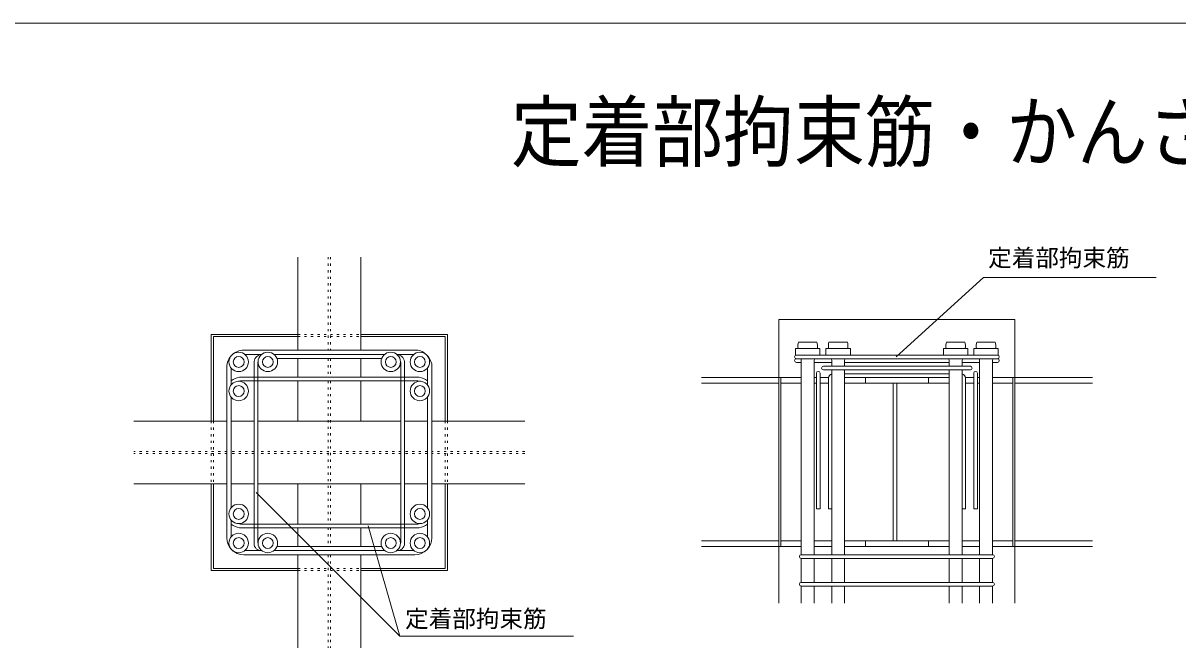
# Model space of a CAD drawing. Units: millimetres, scale not verified. Extents: x -210 to 382, y -132 to 268.
# Drawn here: x 243.7 to 317.1, y 128.5 to 168.2 of the extents above; entities that cross this region are included whole.
import ezdxf
from ezdxf.enums import TextEntityAlignment as Align

# ---------------------------------------------------------------- set-up
doc = ezdxf.new("R2010")
doc.units = ezdxf.units.MM
doc.header["$LTSCALE"] = 2
doc.linetypes.add('USER3', pattern=[0.20828, 0.069425, -0.138855])
doc.layers.add('0-0_0', color=5, linetype='Continuous', lineweight=18)
doc.layers.add('0-9_内枠', color=7, linetype='Continuous', lineweight=18)
doc.styles.add('ＭＳ ゴシック', font='')
doc.styles.get('ＭＳ ゴシック').set_extended_font_data('MS Gothic')

msp = doc.modelspace()

# ---------------------------------------------------------------- linework, layer by layer
at = {"layer": '0-0_0'}
for p, q in [((261.153, 147.438), (261.153, 153.359)), ((261.153, 147.438), (261.153, 153.359)), ((265.153, 147.438), (265.153, 153.359)), ((265.153, 147.438), (265.153, 153.359)), ((291.744, 149.387), (291.744, 145.697)), ((291.744, 149.387), (306.759, 149.387)), ((306.759, 149.387), (306.759, 145.697)), ((255.645, 148.433), (255.645, 142.925)), ((261.153, 148.433), (255.645, 148.433)), ((270.661, 148.433), (265.153, 148.433)), ((270.661, 142.925), (270.661, 148.433)), ((255.781, 148.298), (255.781, 142.925)), ((261.153, 148.298), (255.781, 148.298)), ((270.526, 148.298), (265.153, 148.298)), ((270.526, 142.925), (270.526, 148.298)), ((257.722, 147.438), (268.785, 147.438)), ((257.781, 147.168), (258.855, 147.168)), ((259.632, 147.168), (266.675, 147.168)), ((259.825, 146.897), (266.482, 146.897)), ((261.153, 145.714), (261.153, 146.897)), ((265.153, 145.714), (265.153, 146.897)), ((267.452, 147.168), (268.526, 147.168)), ((305.647, 147.126), (292.806, 147.126)), ((305.647, 146.892), (292.856, 146.892)), ((256.641, 146.357), (256.641, 135.494)), ((256.911, 146.298), (256.911, 145.224)), ((258.365, 146.715), (258.365, 135.136)), ((258.6, 146.565), (258.6, 135.286)), ((267.707, 146.565), (267.707, 135.286)), ((267.942, 146.715), (267.942, 135.136)), ((269.396, 146.298), (269.396, 145.224)), ((269.666, 146.557), (269.666, 135.494)), ((292.856, 146.658), (293.171, 146.658)), ((293.99, 146.658), (295.106, 146.658)), ((294.581, 146.413), (303.922, 146.413)), ((294.581, 146.179), (303.922, 146.179)), ((295.926, 146.658), (302.577, 146.658)), ((304.513, 146.658), (303.397, 146.658)), ((305.647, 146.658), (305.332, 146.658)), ((257.439, 145.714), (268.868, 145.714)), ((257.514, 145.479), (268.793, 145.479)), ((261.153, 142.925), (261.153, 145.479)), ((265.153, 142.925), (265.153, 145.479)), ((286.818, 145.697), (293.171, 145.697)), ((291.744, 145.697), (291.744, 134.942)), ((291.744, 145.697), (291.744, 131.342)), ((291.879, 145.697), (291.879, 134.942)), ((291.879, 145.697), (291.879, 134.942)), ((293.99, 145.697), (294.13, 145.697)), ((294.13, 145.965), (294.13, 137.349)), ((294.364, 145.965), (294.364, 137.349)), ((294.364, 145.697), (294.9, 145.697)), ((295.926, 145.931), (302.577, 145.931)), ((295.926, 145.697), (302.577, 145.697)), ((297.252, 145.697), (297.252, 145.332)), ((301.252, 145.697), (301.252, 145.332)), ((304.139, 145.697), (303.603, 145.697)), ((303.606, 145.661), (303.606, 137.349)), ((304.139, 145.965), (304.139, 137.349)), ((304.373, 145.965), (304.373, 137.349)), ((304.513, 145.697), (304.373, 145.697)), ((311.685, 145.697), (305.332, 145.697)), ((306.624, 145.697), (306.624, 134.942)), ((306.624, 145.697), (306.624, 134.942)), ((306.759, 145.697), (306.759, 134.942)), ((306.759, 145.697), (306.759, 134.942)), ((306.759, 145.697), (306.759, 134.942)), ((306.759, 145.697), (306.759, 134.942)), ((306.759, 145.697), (306.759, 134.942)), ((306.759, 145.697), (306.759, 134.942)), ((306.759, 145.697), (306.759, 134.942)), ((306.759, 145.697), (306.759, 134.942)), ((306.759, 145.697), (306.759, 134.942)), ((306.759, 145.697), (306.759, 134.942)), ((286.818, 145.332), (291.744, 145.332)), ((291.879, 145.332), (293.171, 145.332)), ((293.99, 145.332), (294.13, 145.332)), ((294.364, 145.332), (294.898, 145.332)), ((295.926, 145.332), (302.577, 145.332)), ((299.017, 135.307), (299.017, 145.332)), ((299.252, 135.307), (299.252, 145.332)), ((304.139, 145.332), (303.606, 145.332)), ((304.373, 145.332), (304.513, 145.332)), ((305.332, 145.332), (306.624, 145.332)), ((306.759, 145.332), (311.685, 145.332)), ((256.911, 144.447), (256.911, 137.404)), ((269.396, 144.447), (269.396, 137.404)), ((256.641, 142.925), (250.72, 142.925)), ((256.641, 142.925), (250.72, 142.925)), ((258.365, 142.925), (256.911, 142.925)), ((258.365, 142.925), (256.911, 142.925)), ((258.6, 142.925), (267.707, 142.925)), ((267.942, 142.925), (269.396, 142.925)), ((267.942, 142.925), (269.396, 142.925)), ((269.666, 142.925), (275.587, 142.925)), ((269.666, 142.925), (275.587, 142.925)), ((256.641, 138.925), (250.72, 138.925)), ((256.641, 138.925), (250.72, 138.925)), ((255.645, 138.925), (255.645, 133.417)), ((255.781, 138.925), (255.781, 133.553)), ((258.365, 138.925), (256.911, 138.925)), ((258.365, 138.925), (256.911, 138.925)), ((258.6, 138.925), (267.707, 138.925)), ((261.153, 136.372), (261.153, 138.925)), ((265.153, 136.372), (265.153, 138.925)), ((267.942, 138.925), (269.396, 138.925)), ((267.942, 138.925), (269.396, 138.925)), ((269.666, 138.925), (275.587, 138.925)), ((269.666, 138.925), (275.587, 138.925)), ((270.526, 133.553), (270.526, 138.925)), ((270.661, 133.417), (270.661, 138.925)), ((294.13, 137.349), (294.364, 137.349)), ((303.606, 137.349), (303.397, 137.349)), ((304.373, 137.349), (304.139, 137.349)), ((256.911, 136.627), (256.911, 135.553)), ((269.396, 136.627), (269.396, 135.553)), ((257.439, 136.137), (268.869, 136.137)), ((257.514, 136.372), (268.793, 136.372)), ((261.153, 136.137), (261.153, 134.953)), ((265.153, 136.137), (265.153, 134.953)), ((286.818, 135.307), (291.744, 135.307)), ((291.879, 135.307), (293.171, 135.307)), ((293.99, 135.307), (295.106, 135.307)), ((295.926, 135.307), (302.577, 135.307)), ((297.252, 135.307), (297.252, 134.942)), ((301.252, 135.307), (301.252, 134.942)), ((303.397, 135.307), (304.513, 135.307)), ((306.624, 135.307), (305.332, 135.307)), ((306.759, 135.307), (311.685, 135.307)), ((257.722, 134.413), (268.585, 134.413)), ((257.781, 134.683), (258.855, 134.683)), ((259.632, 134.683), (266.675, 134.683)), ((259.825, 134.953), (266.482, 134.953)), ((261.153, 134.413), (261.153, 128.492)), ((261.153, 134.413), (261.153, 128.492)), ((265.153, 134.413), (265.153, 128.492)), ((265.153, 134.413), (265.153, 128.492)), ((267.452, 134.683), (268.526, 134.683)), ((286.818, 134.942), (293.171, 134.942)), ((293.171, 134.423), (305.332, 134.423)), ((293.99, 134.942), (295.106, 134.942)), ((295.926, 134.942), (302.577, 134.942)), ((303.397, 134.942), (304.513, 134.942)), ((311.685, 134.942), (305.332, 134.942)), ((305.332, 134.942), (311.685, 134.942)), ((306.759, 134.942), (306.759, 131.342)), ((293.171, 134.189), (305.332, 134.189)), ((255.645, 133.417), (261.153, 133.417)), ((255.781, 133.553), (261.153, 133.553)), ((265.153, 133.553), (270.526, 133.553)), ((265.153, 133.417), (270.661, 133.417)), ((293.171, 132.659), (301.252, 132.659)), ((293.171, 132.425), (301.252, 132.425)), ((305.332, 132.659), (301.252, 132.659)), ((305.332, 132.425), (301.252, 132.425))]:
    msp.add_line(p, q, dxfattribs=at)
at = {"layer": '0-0_0', "linetype": 'USER3'}
for p, q in [((263.086, 153.359), (263.086, 147.438)), ((263.221, 153.359), (263.221, 147.438)), ((261.153, 148.433), (263.086, 148.433)), ((263.221, 148.433), (265.153, 148.433)), ((261.153, 148.298), (263.086, 148.298)), ((263.221, 148.298), (265.153, 148.298)), ((263.086, 146.897), (263.086, 145.714)), ((263.221, 146.897), (263.221, 145.714)), ((263.086, 145.479), (263.086, 136.372)), ((263.221, 145.479), (263.221, 136.372)), ((255.645, 142.925), (255.645, 140.993)), ((255.781, 142.925), (255.781, 140.993)), ((270.526, 142.925), (270.526, 140.993)), ((270.661, 142.925), (270.661, 140.993)), ((256.641, 140.993), (250.72, 140.993)), ((256.641, 140.858), (250.72, 140.858)), ((255.645, 140.858), (255.645, 138.925)), ((255.781, 140.858), (255.781, 138.925)), ((258.365, 140.993), (256.911, 140.993)), ((258.365, 140.858), (256.911, 140.858)), ((267.707, 140.993), (258.6, 140.993)), ((267.707, 140.858), (258.6, 140.858)), ((269.396, 140.993), (267.942, 140.993)), ((269.396, 140.858), (267.942, 140.858)), ((275.587, 140.993), (269.666, 140.993)), ((275.587, 140.858), (269.666, 140.858)), ((270.526, 140.858), (270.526, 138.925)), ((270.661, 140.858), (270.661, 138.925)), ((263.086, 136.137), (263.086, 134.953)), ((263.221, 136.137), (263.221, 134.953)), ((263.086, 134.413), (263.086, 128.492)), ((263.221, 134.413), (263.221, 128.492)), ((261.153, 133.553), (263.086, 133.553)), ((261.153, 133.417), (263.086, 133.417)), ((263.221, 133.553), (265.153, 133.553)), ((263.221, 133.417), (265.153, 133.417))]:
    msp.add_line(p, q, dxfattribs=at)
at = {"layer": '0-0_0', "color": 4}
for p, q in [((294.165, 147.953), (292.996, 147.953)), ((296.1, 147.953), (294.932, 147.953)), ((302.403, 147.953), (303.571, 147.953)), ((304.338, 147.953), (305.507, 147.953)), ((294.355, 147.539), (292.806, 147.539)), ((292.806, 147.539), (292.806, 147.126)), ((292.806, 147.126), (294.355, 147.126)), ((294.355, 147.126), (294.355, 147.539)), ((296.29, 147.539), (294.742, 147.539)), ((294.742, 147.539), (294.742, 147.126)), ((294.742, 147.126), (296.29, 147.126)), ((296.29, 147.126), (296.29, 147.539)), ((302.213, 147.539), (303.761, 147.539)), ((302.213, 147.126), (302.213, 147.539)), ((303.761, 147.126), (302.213, 147.126)), ((303.761, 147.539), (303.761, 147.126)), ((304.148, 147.539), (305.697, 147.539)), ((304.148, 147.126), (304.148, 147.539)), ((305.697, 147.126), (304.148, 147.126)), ((305.697, 147.539), (305.697, 147.126)), ((293.171, 146.797), (293.171, 146.369)), ((293.171, 146.369), (293.171, 134.423)), ((293.99, 146.797), (293.99, 146.369)), ((293.99, 146.368), (293.99, 134.423)), ((295.106, 146.797), (295.106, 146.413)), ((295.106, 146.179), (295.106, 134.423)), ((295.926, 146.797), (295.926, 146.413)), ((295.926, 146.179), (295.926, 134.423)), ((302.577, 146.797), (302.577, 146.413)), ((302.577, 146.179), (302.577, 134.423)), ((303.397, 146.797), (303.397, 146.413)), ((303.397, 146.179), (303.397, 134.423)), ((304.513, 146.797), (304.513, 146.369)), ((304.513, 146.368), (304.513, 134.423)), ((305.332, 146.797), (305.332, 146.369)), ((305.332, 146.369), (305.332, 134.423)), ((293.171, 134.189), (293.171, 132.659)), ((293.99, 134.189), (293.99, 132.659)), ((295.106, 134.189), (295.106, 132.659)), ((295.926, 134.189), (295.926, 132.659)), ((302.577, 134.189), (302.577, 132.659)), ((303.397, 134.189), (303.397, 132.659)), ((304.513, 134.189), (304.513, 132.659)), ((305.332, 134.189), (305.332, 132.659)), ((293.171, 132.425), (293.171, 131.342)), ((293.99, 132.425), (293.99, 131.342)), ((295.106, 132.425), (295.106, 131.342)), ((295.106, 132.425), (295.106, 131.342)), ((295.926, 132.425), (295.926, 131.342)), ((295.926, 132.425), (295.926, 131.342)), ((302.577, 132.425), (302.577, 131.342)), ((302.577, 132.425), (302.577, 131.342)), ((303.397, 132.425), (303.397, 131.342)), ((303.397, 132.425), (303.397, 131.342)), ((304.513, 132.425), (304.513, 131.342)), ((305.332, 132.425), (305.332, 131.342))]:
    msp.add_line(p, q, dxfattribs=at)
at = {"layer": '0-0_0', "color": 4, "lineweight": 20}
for q in [(258.494, 138.381), (265.62, 136.257), (278.678, 129.249)]:
    msp.add_line((267.63, 129.249), q, dxfattribs=at)
msp.add_lwpolyline([(299.21, 147.006), (304.751, 152.056), (315.737, 152.056)], dxfattribs=at)
at = {"layer": '0-0_0'}
msp.add_lwpolyline([(294.898, 145.661), (294.898, 137.349), (295.106, 137.349)], dxfattribs=at)
for centre in [(257.392, 146.687), (259.244, 146.687), (267.063, 146.687), (268.915, 146.687), (257.392, 144.835), (268.915, 144.835), (257.392, 137.016), (268.915, 137.016), (257.392, 135.164), (259.244, 135.164), (267.063, 135.164), (268.915, 135.164)]:
    msp.add_circle(centre, 0.618, dxfattribs=at)
at = {"layer": '0-0_0', "color": 7}
for centre in [(257.392, 146.687), (259.244, 146.687), (267.063, 146.687), (268.915, 146.687), (257.392, 144.835), (268.915, 144.835), (257.392, 137.016), (268.915, 137.016), (257.392, 135.164), (259.244, 135.164), (267.063, 135.164), (268.915, 135.164)]:
    msp.add_circle(centre, 0.344, dxfattribs=at)
at = {"layer": '0-0_0', "color": 4}
for centre, radius, start, end in [((293.892, 147.682), 0.935, 163.19823, 188.7872), ((293.269, 147.682), 0.935, 351.2128, 16.80177), ((295.827, 147.682), 0.935, 163.19823, 188.7872), ((295.205, 147.682), 0.935, 351.2128, 16.80177), ((303.298, 147.682), 0.935, 163.19823, 188.7872), ((302.676, 147.682), 0.935, 351.2128, 16.80177), ((305.234, 147.682), 0.935, 163.19823, 188.7872), ((304.611, 147.682), 0.935, 351.2128, 16.80177), ((294.236, 147.202), 1.139, 195.77758, 200.80996), ((292.925, 147.202), 1.139, 339.19004, 344.22242), ((296.171, 147.202), 1.139, 195.77758, 200.80996), ((294.861, 147.202), 1.139, 339.19004, 344.22242), ((303.642, 147.202), 1.139, 195.77758, 200.80996), ((302.332, 147.202), 1.139, 339.19004, 344.22242), ((305.578, 147.202), 1.139, 195.77758, 200.80996), ((304.267, 147.202), 1.139, 339.19004, 344.22242)]:
    msp.add_arc(centre, radius, start, end, dxfattribs=at)
at = {"layer": '0-0_0'}
for centre, radius, start, end in [((257.713, 146.366), 1.072, 89.50534, 180.49466), ((258.912, 146.615), 0.556, 95.88529, 169.61533), ((267.395, 146.615), 0.556, 10.38467, 84.11471), ((268.522, 146.294), 1.173, 12.92082, 77.07918), ((292.856, 147.009), 0.117, 90, 270), ((292.856, 146.775), 0.117, 90, 270), ((305.647, 147.009), 0.117, 270, 90), ((305.647, 146.775), 0.117, 270, 90), ((260.486, 146.348), 1.899, 168.1791, 173.43012), ((267.255, 146.565), 0.453, 0, 19.72848), ((294.581, 146.296), 0.117, 90, 270), ((303.922, 146.296), 0.117, 270, 90), ((257.624, 144.54), 1.188, 98.96719, 126.90048), ((257.514, 145.027), 0.453, 90, 109.72848), ((268.793, 145.027), 0.453, 70.27152, 90), ((268.683, 144.54), 1.188, 53.09952, 81.03281), ((294.247, 145.965), 0.117, 0, 180), ((295.168, 145.661), 0.27, 103.12828, 180), ((303.335, 145.661), 0.27, 0, 76.87172), ((304.256, 145.965), 0.117, 0, 180), ((257.624, 137.31), 1.188, 233.0987, 261.032), ((257.514, 136.824), 0.453, 250.27152, 270), ((268.793, 136.824), 0.453, 270, 289.72848), ((268.683, 137.31), 1.188, 278.96637, 306.89966), ((257.722, 135.494), 1.081, 180, 270), ((258.821, 135.137), 0.456, 180.21026, 274.28912), ((259.052, 135.286), 0.453, 180, 199.72848), ((267.486, 135.137), 0.456, 265.71088, 359.78974), ((267.255, 135.286), 0.453, 340.27152, 0), ((268.585, 135.494), 1.081, 270, 0), ((293.171, 134.306), 0.117, 90, 270), ((305.332, 134.306), 0.117, 270, 90), ((293.171, 132.542), 0.117, 90, 270), ((305.332, 132.542), 0.117, 270, 90)]:
    msp.add_arc(centre, radius, start, end, dxfattribs=at)
at = {"layer": '0-9_内枠'}
for p in [(-71.026, 168.245), (12.992, 168.245)]:
    msp.add_line(p, (372.196, 168.245), dxfattribs=at)

# ---------------------------------------------------------------- texts
at = {"layer": '0-0_0', "color": 7, "style": 'ＭＳ ゴシック', "width": 0.9}
msp.add_text('定着部拘束筋・かんざし筋', height=3.666, dxfattribs=at).set_placement((274.702, 158.392), align=Align.BOTTOM_LEFT)
at = {"layer": '0-0_0', "color": 7, "style": 'ＭＳ ゴシック'}
for p in [(305.053, 152.427), (267.972, 129.472)]:
    msp.add_text('定着部拘束筋', height=1.1, dxfattribs=at).set_placement(p, align=Align.BOTTOM_LEFT)

doc.saveas('drawing.dxf')
